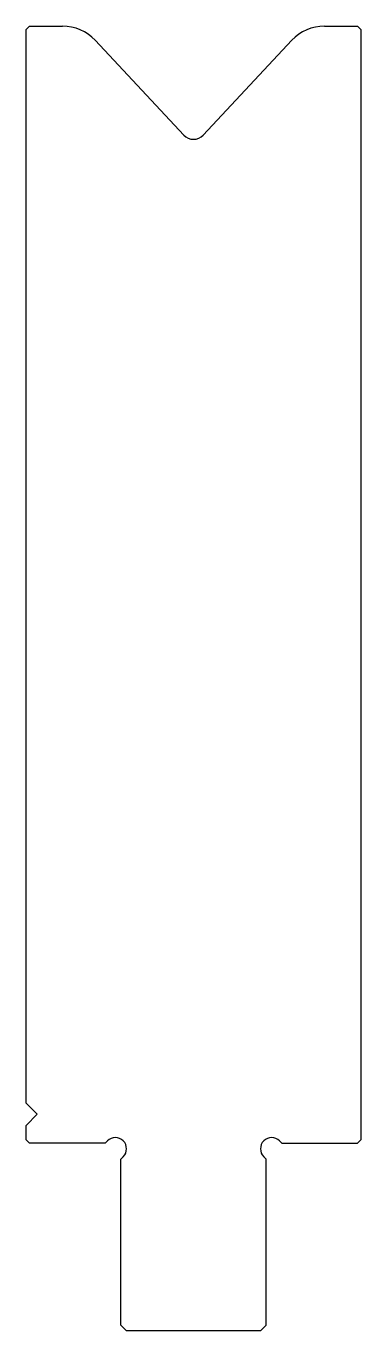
# Model space of a CAD drawing. Header units: metres. Extents: x -15 to 15, y -15 to 102.
import ezdxf

# ---------------------------------------------------------------- set-up
doc = ezdxf.new("R2010")
doc.units = ezdxf.units.M

msp = doc.modelspace()

# ---------------------------------------------------------------- linework, layer by layer
for p, q in [((-14.7, 101.8), (-15, 101.5)), ((-14.7, 101.8), (-11.735723, 101.8)), ((11.735723, 101.8), (14.7, 101.8)), ((15, 101.5), (14.7, 101.8)), ((-15, 5.4), (-15, 101.5)), ((-8.814358, 100.53233), (-0.876409, 92.045201)), ((0.876409, 92.045201), (8.814358, 100.53233)), ((15, 101.5), (15, 2.1)), ((-15, 5.4), (-14, 4.4)), ((-14, 4.4), (-15, 3.4)), ((-15, 2.1), (-15, 3.4)), ((-15, 2.1), (-14.7, 1.8)), ((-7.914214, 1.8), (-14.7, 1.8)), ((-7.707107, 2.007107), (-7.914214, 1.8)), ((7.707107, 2.007107), (7.914214, 1.8)), ((7.914214, 1.8), (14.7, 1.8)), ((14.7, 1.8), (15, 2.1)), ((-6.5, 0.385786), (-6.292893, 0.592893)), ((-6.5, -14.5), (-6.5, 0.385786)), ((6.5, 0.385786), (6.292893, 0.592893)), ((6.5, -14.5), (6.5, 0.385786)), ((-6.5, -14.5), (-6, -15)), ((6, -15), (-6, -15)), ((6, -15), (6.5, -14.5))]:
    msp.add_line(p, q)
for centre, radius, start, end in [((-11.735723, 97.8), 4, 43.085, 90), ((11.735723, 97.8), 4, 90, 136.915), ((0, 92.8649), 1.2, 223.085, 316.915), ((-7, 1.3), 1, 315, 135), ((7, 1.3), 1, 45, 225)]:
    msp.add_arc(centre, radius, start, end)

doc.saveas('drawing.dxf')
